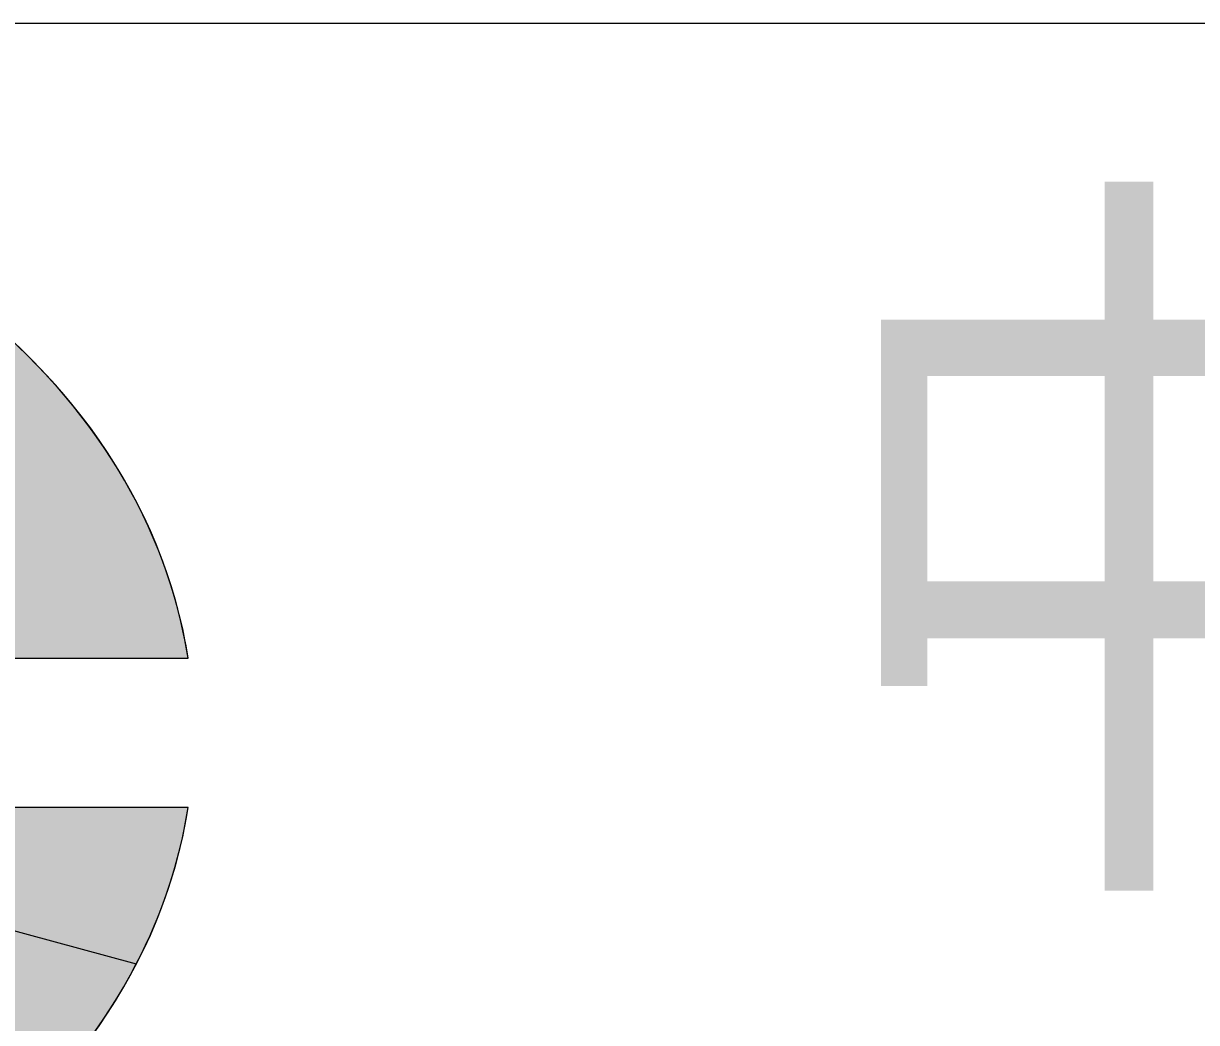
# Model space of a CAD drawing. Extents: x -2876908 to 633791, y -1383861 to 872234.
# Drawn here: x -1129604 to -1124420, y -1059803 to -1055386 of the extents above; entities that cross this region are included whole.
import ezdxf
from ezdxf.enums import TextEntityAlignment as Align

# ---------------------------------------------------------------- set-up
doc = ezdxf.new("R2010")
doc.units = 0
doc.header["$LTSCALE"] = 5
doc.header["$MEASUREMENT"] = 0
doc.layers.get('0').update_dxf_attribs({"linetype": 'CONTINUOUS', "lineweight": 25})
doc.layers.add('11', color=3, linetype='CONTINUOUS')
doc.layers.add('XI', color=7, linetype='CONTINUOUS')
doc.layers.add('HFZT', color=5, linetype='CONTINUOUS', lineweight=15)
doc.styles.add('TSSD_NORM', font='tssdeng.shx', dxfattribs={"width": 0.7, "bigfont": 'hztxt.shx'})
doc.styles.add('图框-黑体', font='simhei.ttf', dxfattribs={"width": 0.9})

# ---------------------------------------------------------------- blocks, each defined once
blk = doc.blocks.new('dfgdfger')
at = {"layer": 'HFZT'}
h = blk.add_hatch(color=5, dxfattribs=at)
edge = h.paths.add_edge_path()
edge.add_ellipse((447317.1, 387546.5), major_axis=(-2135.7, 0), ratio=0.799523, start_angle=187.1203, end_angle=224.752)
edge.add_line((448833.8, 388748.7), (448614.5, 388401.1))
edge.add_ellipse((447317.1, 387546.5), major_axis=(1555.6, 0), ratio=0.995633, start_angle=7.8544, end_angle=33.4888, ccw=False)
edge.add_line((448858.1, 387758.1), (449436.3, 387758.1))
h = blk.add_hatch(color=5, dxfattribs=at)
edge = h.paths.add_edge_path()
edge.add_ellipse((447317.1, 387546.5), major_axis=(-1555.6, 0), ratio=0.995633, start_angle=160.4945, end_angle=172.1456, ccw=False)
edge.add_line((448783.4, 387029.3), (449289.3, 386891.2))
edge.add_ellipse((447317.1, 387546.5), major_axis=(-2135.7, 0), ratio=0.799523, start_angle=517.432, end_angle=532.8797)
edge.add_line((449436.3, 387334.8), (448858.1, 387334.8))
h = blk.add_hatch(color=5, dxfattribs=at)
edge = h.paths.add_edge_path()
edge.add_ellipse((447317.1, 387546.5), major_axis=(-2135.7, 0), ratio=0.799523, start_angle=507.6783, end_angle=517.432)
edge.add_line((449289.3, 386891.2), (448783.4, 387029.3))
edge.add_ellipse((447317.1, 387546.5), major_axis=(-1555.6, 0), ratio=0.995633, start_angle=146.5112, end_angle=160.4945, ccw=False)
edge.add_line((448614.5, 386691.9), (449121.9, 386633.5))
edge = h.paths.add_edge_path()
edge.add_line((448614.5, 386691.9), (448597.9, 386667.5))
edge.add_line((448597.9, 386667.5), (448869, 386373.4))
edge.add_ellipse((447317.1, 387546.5), major_axis=(-2135.7, 0), ratio=0.799523, start_angle=496.6048, end_angle=507.6783)
edge.add_line((449121.9, 386633.5), (448614.5, 386691.9))
edge = h.paths.add_edge_path()
edge.add_ellipse((447317.1, 387546.5), major_axis=(-1555.6, 0), ratio=0.995633, start_angle=141.6391, end_angle=145.4238, ccw=False)
edge.add_line((448536.9, 386585.3), (448463.2, 386499.3))
edge.add_ellipse((447317.1, 387546.5), major_axis=(-1555.6, 0), ratio=0.995633, start_angle=119.846, end_angle=137.4569, ccw=False)
edge.add_line((448091.3, 386203.1), (448221.1, 385999.4))
edge.add_ellipse((447317.1, 387546.5), major_axis=(-2135.7, 0), ratio=0.799523, start_angle=475.0419, end_angle=496.6048)
edge.add_line((448869, 386373.4), (448597.9, 386667.5))
at = {"layer": '11', "color": 5, "lineweight": 0}
for p, q in [((448858.1, 387758.1), (449436.3, 387758.1)), ((449436.3, 387334.8), (448858.1, 387334.8))]:
    blk.add_line(p, q, dxfattribs=at)
at = {"layer": 'HFZT', "color": 5, "lineweight": 0}
for p, q in [((448858.1, 387758.1), (449436.3, 387758.1)), ((449436.3, 387334.8), (448858.1, 387334.8))]:
    blk.add_line(p, q, dxfattribs=at)
at = {"layer": 'HFZT', "color": 5}
for p, q in [((448858.1, 387758.1), (449436.3, 387758.1)), ((448858.1, 387758.1), (449436.3, 387758.1)), ((449436.3, 387334.8), (448858.1, 387334.8)), ((449436.3, 387334.8), (448858.1, 387334.8)), ((448783.4, 387029.3), (449289.3, 386891.2))]:
    blk.add_line(p, q, dxfattribs=at)
for start_param, end_param in [(3.922662, 9.030892), (3.922662, 9.030892), (3.922662, 9.030892), (3.922662, 9.030892), (3.922662, 9.030892), (3.922662, 9.030892), (3.922662, 9.030892), (3.922662, 9.030892), (3.922662, 9.030892), (3.265865, 9.300506), (3.265865, 9.300506), (3.265865, 9.300506), (3.265865, 9.300506), (3.265865, 9.300506), (3.265865, 9.300506), (3.265865, 3.922662), (3.265865, 3.922662), (3.265865, 3.922662), (3.265865, 3.922662), (3.265865, 3.922662), (3.265865, 3.922662), (3.265865, 3.922662), (3.265865, 3.922662), (3.265865, 3.922662), (9.030892, 9.300506), (9.030892, 9.300506), (9.030892, 9.300506), (9.030892, 9.300506), (9.030892, 9.300506), (9.030892, 9.300506), (9.030892, 9.300506), (9.030892, 9.300506), (9.030892, 9.300506)]:
    blk.add_ellipse((447317.1, 387546.5), major_axis=(-2135.7, 0), ratio=0.799523, start_param=start_param, end_param=end_param, dxfattribs=at)
blk = doc.blocks.new('施工设计图框')
at = {"layer": 'HFZT'}
blk.add_line((14.496, 38.5), (-147.504, 38.5), dxfattribs=at)
at = {"layer": 'HFZT', "color": 2, "xscale": 0.003117434214800596, "yscale": 0.003117434214800596, "zscale": 0.003117434214800596}
blk.add_blockref('dfgdfger', (-1505.6, -1175.924), dxfattribs=at)
at = {"layer": 'HFZT', "color": 2, "style": 'TSSD_NORM', "width": 0.7}
for tag, height, p in [('比例尺', 2.5, (7.248, 17.5)), ('图号', 2.5, (-20.49, 3.5)), ('日期', 2.5, (7.248, 3.5)), ('图名', 4, (-76.242, 0.75))]:
    blk.add_attdef(tag, text='', height=height, dxfattribs=at).set_placement(p, align=Align.MIDDLE)
at = {"layer": 'XI', "color": 5, "style": '图框-黑体', "width": 0.8}
blk.add_text('中铁四局集团钢结构建筑有限公司', height=5, dxfattribs=at).set_placement((-57.992, 31.372), align=Align.CENTER)

msp = doc.modelspace()

# ---------------------------------------------------------------- block references
at = {"xscale": 500, "yscale": 500, "zscale": 500}
msp.add_blockref('施工设计图框', (-1076620.511, -1074635.792), dxfattribs=at)

doc.saveas('drawing.dxf')
